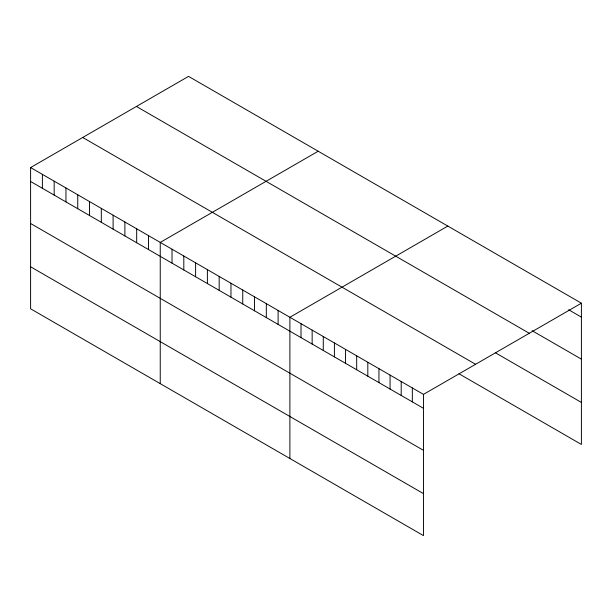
<?xml version="1.0" encoding="UTF-8"?>
<svg xmlns="http://www.w3.org/2000/svg" width="612" height="612" viewBox="0 0 612 612"><rect width="100%" height="100%" fill="white"/><g stroke="black" fill="none" stroke-linecap="round" stroke-linejoin="round"><path stroke-width="0.92" d="M30.6 167.558L423.466 394.38L423.466 535.622L30.6 308.8L30.6 167.558L188.534 76.378L581.4 303.2L581.4 444.442L458.954 373.748M318.179 151.225L160.245 242.413L160.245 383.655M447.823 226.08L289.889 317.261L289.889 458.503M423.466 394.38L581.4 303.2M568.678 309.779L581.4 317.131M532.103 330.679L581.4 359.137M136.415 106.465L529.281 333.288M495.529 352.849L581.4 402.428M82.719 137.47L475.585 364.293M30.6 181.489L423.466 408.311M30.6 223.502L423.466 450.325M30.6 266.786L423.466 493.609M412.335 387.954L412.335 401.885M401.204 381.528L401.204 395.459M390.073 375.102L390.073 389.033M378.943 368.676L378.943 382.607M367.812 362.25L367.812 376.173M356.681 355.824L356.681 369.747M345.55 349.391L345.55 363.321M334.42 342.965L334.42 356.895M323.281 336.539L323.281 350.469M312.151 330.113L312.151 344.043M301.02 323.687L301.02 337.617M278.108 310.46L278.108 324.383M266.319 303.651L266.319 317.582M254.531 296.851L254.531 310.774M242.75 290.042L242.75 303.973M230.961 283.241L230.961 297.172M219.173 276.433L219.173 290.363M207.392 269.632L207.392 283.563M195.603 262.823L195.603 276.754M183.814 256.023L183.814 269.953M172.033 249.214L172.033 263.145M148.464 235.605L148.464 249.535M136.675 228.804L136.675 242.735M124.886 221.995L124.886 235.926M113.105 215.195L113.105 229.125M101.317 208.386L101.317 222.317M89.528 201.585L89.528 215.516M77.747 194.777L77.747 208.707M65.958 187.976L65.958 201.906M54.17 181.167L54.17 195.098M42.389 174.366L42.389 188.297"/></g></svg>
